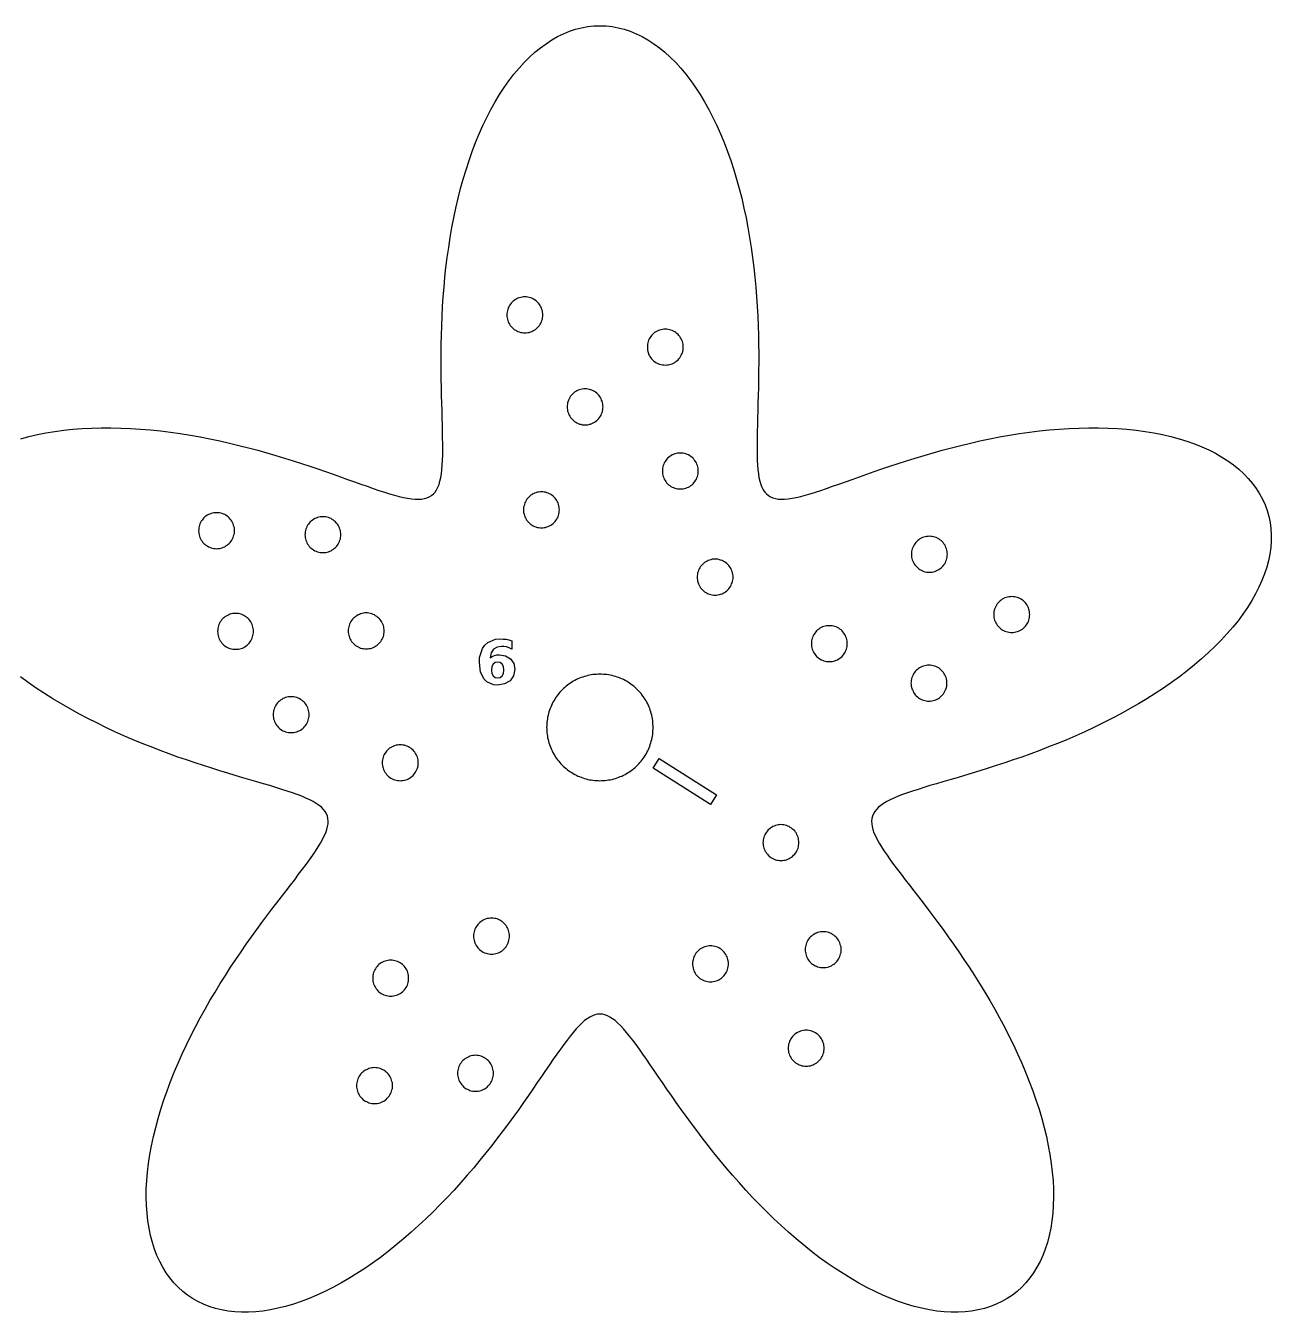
# Model space of a CAD drawing. Header units: millimetres. Extents: x 0 to 479, y 10 to 280.
# Drawn here: x 248.2 to 345.2, y 179.8 to 280 of the extents above; entities that cross this region are included whole.
import ezdxf

# ---------------------------------------------------------------- set-up
doc = ezdxf.new("R2010")
doc.units = ezdxf.units.MM
doc.layers.add('CUT', color=1, linetype='Continuous')
doc.layers.add('ENGRAVE', color=7, linetype='Continuous')

msp = doc.modelspace()

# ---------------------------------------------------------------- linework, layer by layer
at = {"layer": 'CUT'}
msp.add_lwpolyline([(247.79, 247.83), (248.42, 248), (249.08, 248.15), (249.75, 248.29), (250.43, 248.4), (251.13, 248.49), (251.85, 248.57), (252.57, 248.62), (253.31, 248.66), (254.06, 248.68), (254.81, 248.68), (255.58, 248.66), (256.34, 248.63), (257.12, 248.58), (257.89, 248.51), (258.67, 248.43), (259.45, 248.33), (260.22, 248.22), (261, 248.1), (261.77, 247.96), (262.53, 247.81), (263.29, 247.65), (264.05, 247.48), (264.79, 247.31), (265.52, 247.12), (266.25, 246.93), (266.96, 246.73), (267.66, 246.52), (268.34, 246.32), (269.02, 246.11), (269.67, 245.9), (270.31, 245.68), (270.94, 245.47), (271.54, 245.26), (272.13, 245.06), (272.7, 244.86), (273.25, 244.66), (273.78, 244.47), (274.29, 244.29), (274.78, 244.12), (275.24, 243.95), (275.69, 243.8), (276.12, 243.66), (276.52, 243.54), (276.91, 243.42), (277.27, 243.33), (277.61, 243.25), (277.93, 243.19), (278.23, 243.14), (278.52, 243.11), (278.78, 243.11), (279.02, 243.12), (279.24, 243.16), (279.44, 243.21), (279.62, 243.29), (279.79, 243.4), (279.94, 243.52), (280.07, 243.67), (280.19, 243.85), (280.29, 244.05), (280.38, 244.27), (280.45, 244.52), (280.51, 244.8), (280.56, 245.1), (280.6, 245.42), (280.63, 245.77), (280.65, 246.15), (280.67, 246.55), (280.67, 246.97), (280.67, 247.42), (280.66, 247.89), (280.66, 248.39), (280.64, 248.91), (280.63, 249.45), (280.61, 250.01), (280.59, 250.59), (280.58, 251.2), (280.56, 251.82), (280.55, 252.46), (280.54, 253.12), (280.54, 253.79), (280.54, 254.48), (280.55, 255.18), (280.56, 255.9), (280.59, 256.63), (280.62, 257.37), (280.66, 258.12), (280.71, 258.87), (280.77, 259.63), (280.84, 260.4), (280.92, 261.17), (281.02, 261.95), (281.13, 262.72), (281.25, 263.5), (281.38, 264.27), (281.53, 265.04), (281.69, 265.8), (281.87, 266.56), (282.06, 267.31), (282.26, 268.05), (282.48, 268.78), (282.72, 269.5), (282.97, 270.21), (283.23, 270.9), (283.51, 271.57), (283.8, 272.23), (284.1, 272.86), (284.42, 273.48), (284.76, 274.08), (285.1, 274.65), (285.46, 275.2), (285.83, 275.72), (286.21, 276.22), (286.61, 276.69), (287.01, 277.13), (287.43, 277.55), (287.85, 277.93), (288.28, 278.28), (288.72, 278.6), (289.17, 278.89), (289.62, 279.15), (290.08, 279.37), (290.55, 279.57), (291.01, 279.72), (291.49, 279.84), (291.96, 279.93), (292.44, 279.98), (292.91, 280), (293.39, 279.98), (293.87, 279.93), (294.34, 279.84), (294.81, 279.72), (295.28, 279.57), (295.75, 279.37), (296.21, 279.15), (296.66, 278.89), (297.11, 278.6), (297.55, 278.28), (297.98, 277.93), (298.4, 277.55), (298.82, 277.13), (299.22, 276.69), (299.61, 276.22), (300, 275.72), (300.37, 275.2), (300.72, 274.65), (301.07, 274.08), (301.4, 273.48), (301.72, 272.86), (302.03, 272.23), (302.32, 271.57), (302.6, 270.9), (302.86, 270.21), (303.11, 269.5), (303.35, 268.78), (303.56, 268.05), (303.77, 267.31), (303.96, 266.56), (304.14, 265.8), (304.3, 265.04), (304.45, 264.27), (304.58, 263.5), (304.7, 262.72), (304.81, 261.95), (304.91, 261.17), (304.99, 260.4), (305.06, 259.63), (305.12, 258.87), (305.17, 258.12), (305.21, 257.37), (305.24, 256.63), (305.26, 255.9), (305.28, 255.18), (305.29, 254.48), (305.29, 253.79), (305.28, 253.12), (305.28, 252.46), (305.26, 251.82), (305.25, 251.2), (305.23, 250.59), (305.22, 250.01), (305.2, 249.45), (305.19, 248.91), (305.17, 248.39), (305.16, 247.89), (305.16, 247.42), (305.16, 246.97), (305.16, 246.55), (305.17, 246.15), (305.19, 245.77), (305.22, 245.42), (305.26, 245.1), (305.31, 244.8), (305.37, 244.52), (305.45, 244.27), (305.54, 244.05), (305.64, 243.85), (305.76, 243.67), (305.89, 243.52), (306.04, 243.4), (306.2, 243.29), (306.39, 243.21), (306.59, 243.16), (306.81, 243.12), (307.05, 243.11), (307.31, 243.11), (307.59, 243.14), (307.89, 243.19), (308.21, 243.25), (308.56, 243.33), (308.92, 243.42), (309.3, 243.54), (309.71, 243.66), (310.14, 243.8), (310.58, 243.95), (311.05, 244.12), (311.54, 244.29), (312.05, 244.47), (312.58, 244.66), (313.13, 244.86), (313.7, 245.06), (314.29, 245.26), (314.89, 245.47), (315.51, 245.68), (316.15, 245.9), (316.81, 246.11), (317.48, 246.32), (318.17, 246.52), (318.87, 246.73), (319.58, 246.93), (320.3, 247.12), (321.04, 247.31), (321.78, 247.48), (322.53, 247.65), (323.29, 247.81), (324.06, 247.96), (324.83, 248.1), (325.6, 248.22), (326.38, 248.33), (327.16, 248.43), (327.93, 248.51), (328.71, 248.58), (329.48, 248.63), (330.25, 248.66), (331.01, 248.68), (331.77, 248.68), (332.52, 248.66), (333.25, 248.62), (333.98, 248.57), (334.7, 248.49), (335.4, 248.4), (336.08, 248.29), (336.75, 248.15), (337.4, 248), (338.04, 247.83), (338.65, 247.64), (339.24, 247.43), (339.81, 247.2), (340.35, 246.95), (340.88, 246.69), (341.37, 246.4), (341.84, 246.1), (342.28, 245.78), (342.7, 245.45), (343.08, 245.09), (343.43, 244.73), (343.76, 244.34), (344.05, 243.95), (344.31, 243.54), (344.54, 243.11), (344.74, 242.67), (344.9, 242.23), (345.04, 241.77), (345.13, 241.3), (345.2, 240.82), (345.23, 240.33), (345.22, 239.84), (345.19, 239.34), (345.11, 238.83), (345.01, 238.32), (344.87, 237.81), (344.7, 237.29), (344.5, 236.77), (344.27, 236.25), (344, 235.73), (343.71, 235.21), (343.38, 234.69), (343.02, 234.17), (342.64, 233.65), (342.23, 233.14), (341.79, 232.64), (341.33, 232.14), (340.84, 231.64), (340.33, 231.16), (339.8, 230.67), (339.24, 230.2), (338.67, 229.74), (338.07, 229.28), (337.46, 228.84), (336.83, 228.4), (336.19, 227.98), (335.54, 227.57), (334.87, 227.17), (334.19, 226.77), (333.51, 226.4), (332.81, 226.03), (332.12, 225.68), (331.41, 225.33), (330.7, 225), (330, 224.69), (330, 224.69), (329.29, 224.38), (328.58, 224.09), (327.88, 223.81), (327.18, 223.54), (326.49, 223.28), (325.8, 223.03), (325.12, 222.8), (324.46, 222.57), (323.8, 222.36), (323.16, 222.15), (322.53, 221.96), (321.92, 221.77), (321.32, 221.59), (320.74, 221.42), (320.18, 221.26), (319.64, 221.1), (319.13, 220.95), (318.63, 220.8), (318.15, 220.66), (317.7, 220.51), (317.28, 220.38), (316.87, 220.24), (316.5, 220.11), (316.15, 219.97), (315.82, 219.83), (315.53, 219.7), (315.26, 219.56), (315.01, 219.41), (314.8, 219.26), (314.61, 219.11), (314.46, 218.95), (314.33, 218.79), (314.22, 218.61), (314.15, 218.43), (314.1, 218.24), (314.08, 218.04), (314.09, 217.83), (314.13, 217.61), (314.19, 217.38), (314.27, 217.13), (314.38, 216.88), (314.52, 216.6), (314.68, 216.32), (314.86, 216.02), (315.07, 215.7), (315.29, 215.37), (315.54, 215.02), (315.8, 214.66), (316.08, 214.28), (316.38, 213.89), (316.7, 213.47), (317.03, 213.05), (317.37, 212.6), (317.73, 212.14), (318.1, 211.66), (318.47, 211.17), (318.86, 210.65), (319.25, 210.13), (319.65, 209.58), (320.06, 209.02), (320.46, 208.45), (320.87, 207.86), (321.28, 207.26), (321.69, 206.65), (322.1, 206.02), (322.5, 205.38), (322.9, 204.72), (323.29, 204.06), (323.68, 203.39), (324.06, 202.7), (324.43, 202.01), (324.78, 201.32), (325.13, 200.61), (325.46, 199.9), (325.78, 199.19), (326.08, 198.47), (326.37, 197.75), (326.64, 197.03), (326.89, 196.31), (327.13, 195.59), (327.34, 194.88), (327.53, 194.16), (327.7, 193.46), (327.85, 192.75), (327.98, 192.06), (328.08, 191.37), (328.16, 190.69), (328.22, 190.03), (328.25, 189.37), (328.26, 188.73), (328.24, 188.1), (328.2, 187.49), (328.14, 186.9), (328.04, 186.32), (327.93, 185.76), (327.78, 185.22), (327.62, 184.7), (327.43, 184.2), (327.21, 183.73), (326.97, 183.28), (326.71, 182.85), (326.42, 182.45), (326.11, 182.07), (325.78, 181.72), (325.42, 181.4), (325.05, 181.11), (324.65, 180.84), (324.23, 180.6), (323.8, 180.4), (323.35, 180.22), (322.87, 180.07), (322.39, 179.95), (321.88, 179.86), (321.37, 179.8), (320.83, 179.77), (320.29, 179.77), (319.73, 179.81), (319.16, 179.87), (318.59, 179.96), (318, 180.08), (317.4, 180.23), (316.8, 180.41), (316.19, 180.61), (315.58, 180.84), (314.97, 181.1), (314.35, 181.39), (313.72, 181.7), (313.1, 182.04), (312.48, 182.4), (311.86, 182.78), (311.24, 183.18), (310.63, 183.61), (310.01, 184.05), (309.41, 184.51), (308.81, 184.99), (308.21, 185.49), (307.62, 186), (307.04, 186.52), (306.47, 187.05), (305.91, 187.6), (305.35, 188.16), (304.81, 188.72), (304.28, 189.29), (303.76, 189.87), (303.25, 190.44), (302.75, 191.03), (302.27, 191.61), (301.79, 192.19), (301.34, 192.77), (300.89, 193.35), (300.46, 193.92), (300.04, 194.48), (299.63, 195.04), (299.24, 195.58), (298.86, 196.12), (298.49, 196.65), (298.14, 197.16), (297.79, 197.66), (297.46, 198.14), (297.15, 198.6), (296.84, 199.05), (296.55, 199.48), (296.26, 199.88), (295.99, 200.27), (295.73, 200.63), (295.47, 200.97), (295.23, 201.29), (294.99, 201.58), (294.76, 201.85), (294.54, 202.09), (294.32, 202.3), (294.11, 202.49), (293.9, 202.64), (293.7, 202.77), (293.5, 202.87), (293.3, 202.95), (293.11, 202.99), (292.91, 203), (292.72, 202.99), (292.52, 202.95), (292.33, 202.87), (292.13, 202.77), (291.92, 202.64), (291.72, 202.49), (291.5, 202.3), (291.29, 202.09), (291.07, 201.85), (290.84, 201.58), (290.6, 201.29), (290.35, 200.97), (290.1, 200.63), (289.84, 200.27), (289.56, 199.88), (289.28, 199.48), (288.99, 199.05), (288.68, 198.6), (288.36, 198.14), (288.03, 197.66), (287.69, 197.16), (287.34, 196.65), (286.97, 196.12), (286.59, 195.58), (286.2, 195.04), (285.79, 194.48), (285.37, 193.92), (284.94, 193.35), (284.49, 192.77), (284.03, 192.19), (283.56, 191.61), (283.08, 191.03), (282.58, 190.44), (282.07, 189.87), (281.55, 189.29), (281.02, 188.72), (280.47, 188.16), (279.92, 187.6), (279.36, 187.05), (278.79, 186.52), (278.21, 186), (277.62, 185.49), (277.02, 184.99), (276.42, 184.51), (275.81, 184.05), (275.2, 183.61), (274.59, 183.18), (273.97, 182.78), (273.35, 182.4), (272.72, 182.04), (272.1, 181.7), (271.48, 181.39), (270.86, 181.1), (270.25, 180.84), (269.63, 180.61), (269.03, 180.41), (268.42, 180.23), (267.83, 180.08), (267.24, 179.96), (266.66, 179.87), (266.1, 179.81), (265.54, 179.77), (264.99, 179.77), (264.46, 179.8), (263.94, 179.86), (263.44, 179.95), (262.95, 180.07), (262.48, 180.22), (262.03, 180.4), (261.59, 180.6), (261.18, 180.84), (260.78, 181.11), (260.41, 181.4), (260.05, 181.72), (259.72, 182.07), (259.41, 182.45), (259.12, 182.85), (258.86, 183.28), (258.62, 183.73), (258.4, 184.2), (258.21, 184.7), (258.04, 185.22), (257.9, 185.76), (257.78, 186.32), (257.69, 186.9), (257.63, 187.49), (257.58, 188.1), (257.57, 188.73), (257.57, 189.37), (257.61, 190.03), (257.66, 190.69), (257.74, 191.37), (257.85, 192.06), (257.98, 192.75), (258.12, 193.46), (258.3, 194.16), (258.49, 194.88), (258.7, 195.59), (258.93, 196.31), (259.19, 197.03), (259.46, 197.75), (259.74, 198.47), (260.05, 199.19), (260.36, 199.9), (260.7, 200.61), (261.04, 201.32), (261.4, 202.01), (261.77, 202.7), (262.15, 203.39), (262.53, 204.06), (262.93, 204.72), (263.33, 205.38), (263.73, 206.02), (264.14, 206.65), (264.55, 207.26), (264.96, 207.86), (265.36, 208.45), (265.77, 209.02), (266.18, 209.58), (266.58, 210.13), (266.97, 210.65), (267.35, 211.17), (267.73, 211.66), (268.1, 212.14), (268.46, 212.6), (268.8, 213.05), (269.13, 213.47), (269.44, 213.89), (269.74, 214.28), (270.03, 214.66), (270.29, 215.02), (270.54, 215.37), (270.76, 215.7), (270.97, 216.02), (271.15, 216.32), (271.31, 216.6), (271.44, 216.88), (271.55, 217.13), (271.64, 217.38), (271.7, 217.61), (271.74, 217.83), (271.74, 218.04), (271.72, 218.24), (271.68, 218.43), (271.6, 218.61), (271.5, 218.79), (271.37, 218.95), (271.21, 219.11), (271.03, 219.26), (270.81, 219.41), (270.57, 219.56), (270.3, 219.7), (270.01, 219.83), (269.68, 219.97), (269.33, 220.11), (268.95, 220.24), (268.55, 220.38), (268.12, 220.51), (267.67, 220.66), (267.2, 220.8), (266.7, 220.95), (266.18, 221.1), (265.64, 221.26), (265.08, 221.42), (264.5, 221.59), (263.91, 221.77), (263.3, 221.96), (262.67, 222.15), (262.02, 222.36), (261.37, 222.57), (260.7, 222.8), (260.03, 223.03), (259.34, 223.28), (258.65, 223.54), (257.95, 223.81), (257.25, 224.09), (256.54, 224.38), (255.83, 224.69), (255.12, 225), (254.42, 225.33), (253.71, 225.68), (253.01, 226.03), (252.32, 226.4), (251.63, 226.77), (250.96, 227.17), (250.29, 227.57), (249.63, 227.98), (248.99, 228.4), (248.37, 228.84), (247.76, 229.28)], dxfattribs=at)
for points in [[(288.4, 257.04), (288.43, 257.14), (288.45, 257.25), (288.46, 257.36), (288.47, 257.47), (288.46, 257.58), (288.45, 257.69), (288.43, 257.8), (288.4, 257.9), (288.36, 258.01), (288.31, 258.11), (288.26, 258.2), (288.2, 258.29), (288.13, 258.38), (288.06, 258.46), (287.98, 258.54), (287.89, 258.6), (287.8, 258.67), (287.7, 258.72), (287.6, 258.77), (287.5, 258.8), (287.39, 258.83), (287.29, 258.85), (287.18, 258.87), (287.07, 258.87), (286.96, 258.87), (286.85, 258.85), (286.74, 258.83), (286.63, 258.8), (286.53, 258.77), (286.43, 258.72), (286.34, 258.67), (286.24, 258.6), (286.16, 258.54), (286.08, 258.46), (286, 258.38), (285.93, 258.29), (285.87, 258.2), (285.82, 258.11), (285.77, 258.01), (285.74, 257.9), (285.71, 257.8), (285.68, 257.69), (285.67, 257.58), (285.67, 257.47), (285.67, 257.36), (285.68, 257.25), (285.71, 257.14), (285.74, 257.04), (285.77, 256.94), (285.82, 256.84), (285.87, 256.74), (285.93, 256.65), (286, 256.56), (286.08, 256.48), (286.16, 256.41), (286.24, 256.34), (286.34, 256.28), (286.43, 256.22), (286.53, 256.18), (286.63, 256.14), (286.74, 256.11), (286.85, 256.09), (286.96, 256.08), (287.07, 256.07), (287.18, 256.08), (287.29, 256.09), (287.39, 256.11), (287.5, 256.14), (287.6, 256.18), (287.7, 256.22), (287.8, 256.28), (287.89, 256.34), (287.98, 256.41), (288.06, 256.48), (288.13, 256.56), (288.2, 256.65), (288.26, 256.74), (288.31, 256.84), (288.36, 256.94), (288.4, 257.04)], [(299.34, 254.53), (299.37, 254.63), (299.39, 254.74), (299.4, 254.85), (299.41, 254.96), (299.4, 255.07), (299.39, 255.18), (299.37, 255.29), (299.34, 255.39), (299.3, 255.5), (299.25, 255.6), (299.2, 255.69), (299.14, 255.78), (299.07, 255.87), (299, 255.95), (298.91, 256.03), (298.83, 256.09), (298.74, 256.15), (298.64, 256.21), (298.54, 256.25), (298.44, 256.29), (298.33, 256.32), (298.22, 256.34), (298.12, 256.36), (298.01, 256.36), (297.9, 256.36), (297.79, 256.34), (297.68, 256.32), (297.57, 256.29), (297.47, 256.25), (297.37, 256.21), (297.27, 256.15), (297.18, 256.09), (297.1, 256.03), (297.02, 255.95), (296.94, 255.87), (296.87, 255.78), (296.81, 255.69), (296.76, 255.6), (296.71, 255.5), (296.67, 255.39), (296.64, 255.29), (296.62, 255.18), (296.61, 255.07), (296.61, 254.96), (296.61, 254.85), (296.62, 254.74), (296.64, 254.63), (296.67, 254.53), (296.71, 254.42), (296.76, 254.33), (296.81, 254.23), (296.87, 254.14), (296.94, 254.05), (297.02, 253.97), (297.1, 253.9), (297.18, 253.83), (297.27, 253.77), (297.37, 253.71), (297.47, 253.67), (297.57, 253.63), (297.68, 253.6), (297.79, 253.58), (297.9, 253.57), (298.01, 253.56), (298.12, 253.57), (298.22, 253.58), (298.33, 253.6), (298.44, 253.63), (298.54, 253.67), (298.64, 253.71), (298.74, 253.77), (298.83, 253.83), (298.91, 253.9), (299, 253.97), (299.07, 254.05), (299.14, 254.14), (299.2, 254.23), (299.25, 254.33), (299.3, 254.42), (299.34, 254.53)], [(293.09, 249.87), (293.12, 249.98), (293.14, 250.09), (293.15, 250.2), (293.16, 250.31), (293.15, 250.42), (293.14, 250.53), (293.12, 250.63), (293.09, 250.74), (293.05, 250.84), (293.01, 250.94), (292.95, 251.04), (292.89, 251.13), (292.82, 251.22), (292.75, 251.3), (292.67, 251.37), (292.58, 251.44), (292.49, 251.5), (292.39, 251.55), (292.29, 251.6), (292.19, 251.64), (292.09, 251.67), (291.98, 251.69), (291.87, 251.7), (291.76, 251.71), (291.65, 251.7), (291.54, 251.69), (291.43, 251.67), (291.33, 251.64), (291.22, 251.6), (291.12, 251.55), (291.03, 251.5), (290.94, 251.44), (290.85, 251.37), (290.77, 251.3), (290.69, 251.22), (290.63, 251.13), (290.57, 251.04), (290.51, 250.94), (290.47, 250.84), (290.43, 250.74), (290.4, 250.63), (290.38, 250.53), (290.36, 250.42), (290.36, 250.31), (290.36, 250.2), (290.38, 250.09), (290.4, 249.98), (290.43, 249.87), (290.47, 249.77), (290.51, 249.67), (290.57, 249.57), (290.63, 249.48), (290.69, 249.4), (290.77, 249.32), (290.85, 249.24), (290.94, 249.17), (291.03, 249.11), (291.12, 249.06), (291.22, 249.01), (291.33, 248.97), (291.43, 248.95), (291.54, 248.92), (291.65, 248.91), (291.76, 248.91), (291.87, 248.91), (291.98, 248.92), (292.09, 248.95), (292.19, 248.97), (292.29, 249.01), (292.39, 249.06), (292.49, 249.11), (292.58, 249.17), (292.67, 249.24), (292.75, 249.32), (292.82, 249.4), (292.89, 249.48), (292.95, 249.57), (293.01, 249.67), (293.05, 249.77), (293.09, 249.87)], [(300.54, 244.98), (300.56, 245.09), (300.57, 245.2), (300.58, 245.31), (300.57, 245.42), (300.56, 245.53), (300.54, 245.64), (300.51, 245.74), (300.47, 245.84), (300.43, 245.94), (300.37, 246.04), (300.31, 246.13), (300.24, 246.22), (300.17, 246.3), (300.09, 246.37), (300, 246.44), (299.91, 246.5), (299.81, 246.56), (299.71, 246.6), (299.61, 246.64), (299.51, 246.67), (299.4, 246.69), (299.29, 246.7), (299.18, 246.71), (299.07, 246.7), (298.96, 246.69), (298.85, 246.67), (298.75, 246.64), (298.64, 246.6), (298.54, 246.56), (298.45, 246.5), (298.36, 246.44), (298.27, 246.37), (298.19, 246.3), (298.11, 246.22), (298.05, 246.13), (297.99, 246.04), (297.93, 245.94), (297.89, 245.84), (297.85, 245.74), (297.82, 245.64), (297.8, 245.53), (297.78, 245.42), (297.78, 245.31), (297.78, 245.2), (297.8, 245.09), (297.82, 244.98), (297.85, 244.88), (297.89, 244.77), (297.93, 244.67), (297.99, 244.58), (298.05, 244.49), (298.11, 244.4), (298.19, 244.32), (298.27, 244.24), (298.36, 244.18), (298.45, 244.11), (298.54, 244.06), (298.64, 244.02), (298.75, 243.98), (298.85, 243.95), (298.96, 243.93), (299.07, 243.91), (299.18, 243.91), (299.29, 243.91), (299.4, 243.93), (299.51, 243.95), (299.61, 243.98), (299.71, 244.02), (299.81, 244.06), (299.91, 244.11), (300, 244.18), (300.09, 244.24), (300.17, 244.32), (300.24, 244.4), (300.31, 244.49), (300.37, 244.58), (300.43, 244.67), (300.47, 244.77), (300.51, 244.88), (300.54, 244.98)], [(289.69, 241.85), (289.72, 241.96), (289.74, 242.07), (289.75, 242.17), (289.76, 242.28), (289.75, 242.39), (289.74, 242.5), (289.72, 242.61), (289.69, 242.72), (289.65, 242.82), (289.6, 242.92), (289.55, 243.02), (289.49, 243.11), (289.42, 243.19), (289.35, 243.27), (289.27, 243.35), (289.18, 243.42), (289.09, 243.48), (288.99, 243.53), (288.89, 243.58), (288.79, 243.62), (288.68, 243.65), (288.58, 243.67), (288.47, 243.68), (288.36, 243.68), (288.25, 243.68), (288.14, 243.67), (288.03, 243.65), (287.92, 243.62), (287.82, 243.58), (287.72, 243.53), (287.63, 243.48), (287.53, 243.42), (287.45, 243.35), (287.37, 243.27), (287.29, 243.19), (287.22, 243.11), (287.16, 243.02), (287.11, 242.92), (287.06, 242.82), (287.03, 242.72), (287, 242.61), (286.97, 242.5), (286.96, 242.39), (286.96, 242.28), (286.96, 242.17), (286.97, 242.07), (287, 241.96), (287.03, 241.85), (287.06, 241.75), (287.11, 241.65), (287.16, 241.55), (287.22, 241.46), (287.29, 241.38), (287.37, 241.29), (287.45, 241.22), (287.53, 241.15), (287.63, 241.09), (287.72, 241.04), (287.82, 240.99), (287.92, 240.95), (288.03, 240.92), (288.14, 240.9), (288.25, 240.89), (288.36, 240.88), (288.47, 240.89), (288.58, 240.9), (288.68, 240.92), (288.79, 240.95), (288.89, 240.99), (288.99, 241.04), (289.09, 241.09), (289.18, 241.15), (289.27, 241.22), (289.35, 241.29), (289.42, 241.38), (289.49, 241.46), (289.55, 241.55), (289.6, 241.65), (289.65, 241.75), (289.69, 241.85)], [(264.4, 240.34), (264.43, 240.44), (264.44, 240.55), (264.44, 240.66), (264.44, 240.77), (264.43, 240.88), (264.4, 240.99), (264.37, 241.09), (264.34, 241.2), (264.29, 241.3), (264.24, 241.39), (264.18, 241.49), (264.11, 241.57), (264.03, 241.65), (263.95, 241.73), (263.87, 241.79), (263.77, 241.86), (263.68, 241.91), (263.58, 241.96), (263.48, 241.99), (263.37, 242.02), (263.26, 242.05), (263.15, 242.06), (263.04, 242.06), (262.93, 242.06), (262.82, 242.05), (262.72, 242.02), (262.61, 241.99), (262.51, 241.96), (262.41, 241.91), (262.31, 241.86), (262.22, 241.79), (262.13, 241.73), (262.05, 241.65), (261.98, 241.57), (261.91, 241.49), (261.85, 241.39), (261.8, 241.3), (261.75, 241.2), (261.71, 241.09), (261.68, 240.99), (261.66, 240.88), (261.65, 240.77), (261.64, 240.66), (261.65, 240.55), (261.66, 240.44), (261.68, 240.34), (261.71, 240.23), (261.75, 240.13), (261.8, 240.03), (261.85, 239.93), (261.91, 239.84), (261.98, 239.75), (262.05, 239.67), (262.13, 239.6), (262.22, 239.53), (262.31, 239.47), (262.41, 239.41), (262.51, 239.37), (262.61, 239.33), (262.72, 239.3), (262.82, 239.28), (262.93, 239.27), (263.04, 239.26), (263.15, 239.27), (263.26, 239.28), (263.37, 239.3), (263.48, 239.33), (263.58, 239.37), (263.68, 239.41), (263.77, 239.47), (263.87, 239.53), (263.95, 239.6), (264.03, 239.67), (264.11, 239.75), (264.18, 239.84), (264.24, 239.93), (264.29, 240.03), (264.34, 240.13), (264.37, 240.23), (264.4, 240.34)], [(272.66, 239.92), (272.69, 240.02), (272.71, 240.13), (272.73, 240.24), (272.73, 240.35), (272.73, 240.46), (272.71, 240.57), (272.69, 240.68), (272.66, 240.78), (272.62, 240.89), (272.58, 240.99), (272.52, 241.08), (272.46, 241.17), (272.4, 241.26), (272.32, 241.34), (272.24, 241.41), (272.15, 241.48), (272.06, 241.54), (271.97, 241.6), (271.87, 241.64), (271.76, 241.68), (271.66, 241.71), (271.55, 241.73), (271.44, 241.75), (271.33, 241.75), (271.22, 241.75), (271.11, 241.73), (271, 241.71), (270.9, 241.68), (270.8, 241.64), (270.7, 241.6), (270.6, 241.54), (270.51, 241.48), (270.42, 241.41), (270.34, 241.34), (270.27, 241.26), (270.2, 241.17), (270.14, 241.08), (270.08, 240.99), (270.04, 240.89), (270, 240.78), (269.97, 240.68), (269.95, 240.57), (269.94, 240.46), (269.93, 240.35), (269.94, 240.24), (269.95, 240.13), (269.97, 240.02), (270, 239.92), (270.04, 239.81), (270.08, 239.71), (270.14, 239.62), (270.2, 239.53), (270.27, 239.44), (270.34, 239.36), (270.42, 239.29), (270.51, 239.22), (270.6, 239.16), (270.7, 239.1), (270.8, 239.06), (270.9, 239.02), (271, 238.99), (271.11, 238.97), (271.22, 238.95), (271.33, 238.95), (271.44, 238.95), (271.55, 238.97), (271.66, 238.99), (271.76, 239.02), (271.87, 239.06), (271.97, 239.1), (272.06, 239.16), (272.15, 239.22), (272.24, 239.29), (272.32, 239.36), (272.4, 239.44), (272.46, 239.53), (272.52, 239.62), (272.58, 239.71), (272.62, 239.81), (272.66, 239.92)], [(319.92, 238.39), (319.95, 238.5), (319.97, 238.61), (319.98, 238.72), (319.99, 238.83), (319.98, 238.94), (319.97, 239.05), (319.95, 239.15), (319.92, 239.26), (319.88, 239.36), (319.83, 239.46), (319.78, 239.56), (319.72, 239.65), (319.65, 239.74), (319.58, 239.82), (319.5, 239.89), (319.41, 239.96), (319.32, 240.02), (319.22, 240.07), (319.12, 240.12), (319.02, 240.16), (318.91, 240.19), (318.81, 240.21), (318.7, 240.22), (318.59, 240.23), (318.48, 240.22), (318.37, 240.21), (318.26, 240.19), (318.15, 240.16), (318.05, 240.12), (317.95, 240.07), (317.85, 240.02), (317.76, 239.96), (317.68, 239.89), (317.6, 239.82), (317.52, 239.74), (317.45, 239.65), (317.39, 239.56), (317.34, 239.46), (317.29, 239.36), (317.25, 239.26), (317.22, 239.15), (317.2, 239.05), (317.19, 238.94), (317.19, 238.83), (317.19, 238.72), (317.2, 238.61), (317.22, 238.5), (317.25, 238.39), (317.29, 238.29), (317.34, 238.19), (317.39, 238.09), (317.45, 238), (317.52, 237.92), (317.6, 237.84), (317.68, 237.76), (317.76, 237.69), (317.85, 237.63), (317.95, 237.58), (318.05, 237.53), (318.15, 237.49), (318.26, 237.46), (318.37, 237.44), (318.48, 237.43), (318.59, 237.43), (318.7, 237.43), (318.81, 237.44), (318.91, 237.46), (319.02, 237.49), (319.12, 237.53), (319.22, 237.58), (319.32, 237.63), (319.41, 237.69), (319.5, 237.76), (319.58, 237.84), (319.65, 237.92), (319.72, 238), (319.78, 238.09), (319.83, 238.19), (319.88, 238.29), (319.92, 238.39)], [(303.22, 236.61), (303.25, 236.72), (303.27, 236.82), (303.29, 236.93), (303.29, 237.04), (303.29, 237.15), (303.27, 237.26), (303.25, 237.37), (303.22, 237.48), (303.18, 237.58), (303.14, 237.68), (303.08, 237.77), (303.02, 237.87), (302.96, 237.95), (302.88, 238.03), (302.8, 238.11), (302.71, 238.18), (302.62, 238.24), (302.53, 238.29), (302.43, 238.34), (302.32, 238.37), (302.22, 238.4), (302.11, 238.43), (302, 238.44), (301.89, 238.44), (301.78, 238.44), (301.67, 238.43), (301.56, 238.4), (301.46, 238.37), (301.36, 238.34), (301.26, 238.29), (301.16, 238.24), (301.07, 238.18), (300.98, 238.11), (300.9, 238.03), (300.83, 237.95), (300.76, 237.87), (300.7, 237.77), (300.64, 237.68), (300.6, 237.58), (300.56, 237.48), (300.53, 237.37), (300.51, 237.26), (300.5, 237.15), (300.49, 237.04), (300.5, 236.93), (300.51, 236.82), (300.53, 236.72), (300.56, 236.61), (300.6, 236.51), (300.64, 236.41), (300.7, 236.31), (300.76, 236.22), (300.83, 236.13), (300.9, 236.05), (300.98, 235.98), (301.07, 235.91), (301.16, 235.85), (301.26, 235.8), (301.36, 235.75), (301.46, 235.71), (301.56, 235.68), (301.67, 235.66), (301.78, 235.65), (301.89, 235.64), (302, 235.65), (302.11, 235.66), (302.22, 235.68), (302.32, 235.71), (302.43, 235.75), (302.53, 235.8), (302.62, 235.85), (302.71, 235.91), (302.8, 235.98), (302.88, 236.05), (302.96, 236.13), (303.02, 236.22), (303.08, 236.31), (303.14, 236.41), (303.18, 236.51), (303.22, 236.61)], [(326.37, 233.8), (326.39, 233.91), (326.4, 234.02), (326.41, 234.13), (326.4, 234.24), (326.39, 234.35), (326.37, 234.46), (326.34, 234.56), (326.3, 234.66), (326.25, 234.76), (326.2, 234.86), (326.14, 234.95), (326.07, 235.04), (326, 235.12), (325.91, 235.19), (325.83, 235.26), (325.74, 235.32), (325.64, 235.38), (325.54, 235.42), (325.44, 235.46), (325.33, 235.49), (325.22, 235.51), (325.11, 235.52), (325.01, 235.53), (324.9, 235.52), (324.79, 235.51), (324.68, 235.49), (324.57, 235.46), (324.47, 235.42), (324.37, 235.38), (324.27, 235.32), (324.18, 235.26), (324.1, 235.19), (324.02, 235.12), (323.94, 235.04), (323.87, 234.95), (323.81, 234.86), (323.76, 234.76), (323.71, 234.66), (323.67, 234.56), (323.64, 234.46), (323.62, 234.35), (323.61, 234.24), (323.61, 234.13), (323.61, 234.02), (323.62, 233.91), (323.64, 233.8), (323.67, 233.7), (323.71, 233.59), (323.76, 233.49), (323.81, 233.4), (323.87, 233.31), (323.94, 233.22), (324.02, 233.14), (324.1, 233.06), (324.18, 233), (324.27, 232.93), (324.37, 232.88), (324.47, 232.83), (324.57, 232.8), (324.68, 232.77), (324.79, 232.75), (324.9, 232.73), (325.01, 232.73), (325.11, 232.73), (325.22, 232.75), (325.33, 232.77), (325.44, 232.8), (325.54, 232.83), (325.64, 232.88), (325.74, 232.93), (325.83, 233), (325.91, 233.06), (326, 233.14), (326.07, 233.22), (326.14, 233.31), (326.2, 233.4), (326.25, 233.49), (326.3, 233.59), (326.34, 233.7), (326.37, 233.8)], [(265.88, 232.49), (265.9, 232.6), (265.92, 232.71), (265.92, 232.82), (265.92, 232.93), (265.9, 233.04), (265.88, 233.14), (265.85, 233.25), (265.82, 233.35), (265.77, 233.45), (265.72, 233.55), (265.65, 233.64), (265.59, 233.73), (265.51, 233.81), (265.43, 233.88), (265.35, 233.95), (265.25, 234.01), (265.16, 234.06), (265.06, 234.11), (264.95, 234.15), (264.85, 234.18), (264.74, 234.2), (264.63, 234.21), (264.52, 234.22), (264.41, 234.21), (264.3, 234.2), (264.2, 234.18), (264.09, 234.15), (263.99, 234.11), (263.89, 234.06), (263.79, 234.01), (263.7, 233.95), (263.61, 233.88), (263.53, 233.81), (263.46, 233.73), (263.39, 233.64), (263.33, 233.55), (263.27, 233.45), (263.23, 233.35), (263.19, 233.25), (263.16, 233.14), (263.14, 233.04), (263.13, 232.93), (263.12, 232.82), (263.13, 232.71), (263.14, 232.6), (263.16, 232.49), (263.19, 232.38), (263.23, 232.28), (263.27, 232.18), (263.33, 232.09), (263.39, 231.99), (263.46, 231.91), (263.53, 231.83), (263.61, 231.75), (263.7, 231.68), (263.79, 231.62), (263.89, 231.57), (263.99, 231.52), (264.09, 231.49), (264.2, 231.46), (264.3, 231.43), (264.41, 231.42), (264.52, 231.42), (264.63, 231.42), (264.74, 231.43), (264.85, 231.46), (264.95, 231.49), (265.06, 231.52), (265.16, 231.57), (265.25, 231.62), (265.35, 231.68), (265.43, 231.75), (265.51, 231.83), (265.59, 231.91), (265.65, 231.99), (265.72, 232.09), (265.77, 232.18), (265.82, 232.28), (265.85, 232.38), (265.88, 232.49)], [(276.04, 232.42), (276.07, 232.52), (276.09, 232.63), (276.1, 232.74), (276.1, 232.85), (276.1, 232.96), (276.09, 233.07), (276.07, 233.18), (276.04, 233.28), (276, 233.39), (275.95, 233.49), (275.9, 233.58), (275.84, 233.67), (275.77, 233.76), (275.69, 233.84), (275.61, 233.91), (275.53, 233.98), (275.44, 234.04), (275.34, 234.1), (275.24, 234.14), (275.14, 234.18), (275.03, 234.21), (274.92, 234.23), (274.81, 234.25), (274.7, 234.25), (274.59, 234.25), (274.49, 234.23), (274.38, 234.21), (274.27, 234.18), (274.17, 234.14), (274.07, 234.1), (273.97, 234.04), (273.88, 233.98), (273.79, 233.91), (273.71, 233.84), (273.64, 233.76), (273.57, 233.67), (273.51, 233.58), (273.46, 233.49), (273.41, 233.39), (273.37, 233.28), (273.34, 233.18), (273.32, 233.07), (273.31, 232.96), (273.3, 232.85), (273.31, 232.74), (273.32, 232.63), (273.34, 232.52), (273.37, 232.42), (273.41, 232.31), (273.46, 232.21), (273.51, 232.12), (273.57, 232.03), (273.64, 231.94), (273.71, 231.86), (273.79, 231.79), (273.88, 231.72), (273.97, 231.66), (274.07, 231.6), (274.17, 231.56), (274.27, 231.52), (274.38, 231.49), (274.49, 231.47), (274.59, 231.45), (274.7, 231.45), (274.81, 231.45), (274.92, 231.47), (275.03, 231.49), (275.14, 231.52), (275.24, 231.56), (275.34, 231.6), (275.44, 231.66), (275.53, 231.72), (275.61, 231.79), (275.69, 231.86), (275.77, 231.94), (275.84, 232.03), (275.9, 232.12), (275.95, 232.21), (276, 232.31), (276.04, 232.42)], [(312.12, 231.43), (312.15, 231.53), (312.17, 231.64), (312.19, 231.75), (312.19, 231.86), (312.19, 231.97), (312.17, 232.08), (312.15, 232.19), (312.12, 232.29), (312.08, 232.4), (312.04, 232.5), (311.98, 232.59), (311.92, 232.68), (311.85, 232.77), (311.78, 232.85), (311.7, 232.93), (311.61, 232.99), (311.52, 233.06), (311.43, 233.11), (311.33, 233.16), (311.22, 233.19), (311.12, 233.22), (311.01, 233.24), (310.9, 233.26), (310.79, 233.26), (310.68, 233.26), (310.57, 233.24), (310.46, 233.22), (310.36, 233.19), (310.25, 233.16), (310.15, 233.11), (310.06, 233.06), (309.97, 232.99), (309.88, 232.93), (309.8, 232.85), (309.73, 232.77), (309.66, 232.68), (309.6, 232.59), (309.54, 232.5), (309.5, 232.4), (309.46, 232.29), (309.43, 232.19), (309.41, 232.08), (309.39, 231.97), (309.39, 231.86), (309.39, 231.75), (309.41, 231.64), (309.43, 231.53), (309.46, 231.43), (309.5, 231.33), (309.54, 231.23), (309.6, 231.13), (309.66, 231.04), (309.73, 230.95), (309.8, 230.87), (309.88, 230.8), (309.97, 230.73), (310.06, 230.67), (310.15, 230.61), (310.25, 230.57), (310.36, 230.53), (310.46, 230.5), (310.57, 230.48), (310.68, 230.47), (310.79, 230.46), (310.9, 230.47), (311.01, 230.48), (311.12, 230.5), (311.22, 230.53), (311.33, 230.57), (311.43, 230.61), (311.52, 230.67), (311.61, 230.73), (311.7, 230.8), (311.78, 230.87), (311.85, 230.95), (311.92, 231.04), (311.98, 231.13), (312.04, 231.23), (312.08, 231.33), (312.12, 231.43)], [(319.89, 228.35), (319.92, 228.46), (319.94, 228.56), (319.95, 228.67), (319.95, 228.78), (319.95, 228.89), (319.94, 229), (319.92, 229.11), (319.89, 229.22), (319.85, 229.32), (319.8, 229.42), (319.75, 229.51), (319.69, 229.61), (319.62, 229.69), (319.54, 229.77), (319.46, 229.85), (319.38, 229.92), (319.29, 229.98), (319.19, 230.03), (319.09, 230.08), (318.99, 230.11), (318.88, 230.14), (318.77, 230.17), (318.66, 230.18), (318.55, 230.18), (318.44, 230.18), (318.34, 230.17), (318.23, 230.14), (318.12, 230.11), (318.02, 230.08), (317.92, 230.03), (317.82, 229.98), (317.73, 229.92), (317.65, 229.85), (317.56, 229.77), (317.49, 229.69), (317.42, 229.61), (317.36, 229.51), (317.31, 229.42), (317.26, 229.32), (317.22, 229.22), (317.19, 229.11), (317.17, 229), (317.16, 228.89), (317.15, 228.78), (317.16, 228.67), (317.17, 228.56), (317.19, 228.46), (317.22, 228.35), (317.26, 228.25), (317.31, 228.15), (317.36, 228.05), (317.42, 227.96), (317.49, 227.87), (317.56, 227.79), (317.65, 227.72), (317.73, 227.65), (317.82, 227.59), (317.92, 227.54), (318.02, 227.49), (318.12, 227.45), (318.23, 227.42), (318.34, 227.4), (318.44, 227.39), (318.55, 227.38), (318.66, 227.39), (318.77, 227.4), (318.88, 227.42), (318.99, 227.45), (319.09, 227.49), (319.19, 227.54), (319.29, 227.59), (319.38, 227.65), (319.46, 227.72), (319.54, 227.79), (319.62, 227.87), (319.69, 227.96), (319.75, 228.05), (319.8, 228.15), (319.85, 228.25), (319.89, 228.35)], [(297.05, 225.6), (297.04, 225.74), (297.03, 225.88), (297.01, 226.01), (296.98, 226.14), (296.96, 226.28), (296.92, 226.41), (296.88, 226.54), (296.84, 226.67), (296.8, 226.8), (296.75, 226.92), (296.69, 227.05), (296.64, 227.17), (296.57, 227.29), (296.51, 227.41), (296.44, 227.52), (296.36, 227.64), (296.29, 227.75), (296.21, 227.86), (296.12, 227.97), (296.03, 228.07), (295.94, 228.17), (295.85, 228.27), (295.75, 228.36), (295.65, 228.45), (295.55, 228.54), (295.44, 228.63), (295.33, 228.71), (295.22, 228.78), (295.11, 228.86), (294.99, 228.93), (294.87, 228.99), (294.75, 229.06), (294.63, 229.11), (294.5, 229.17), (294.38, 229.22), (294.25, 229.26), (294.12, 229.3), (293.99, 229.34), (293.86, 229.37), (293.72, 229.4), (293.59, 229.43), (293.46, 229.45), (293.32, 229.46), (293.19, 229.47), (293.05, 229.48), (292.91, 229.48), (292.78, 229.48), (292.64, 229.47), (292.51, 229.46), (292.37, 229.45), (292.24, 229.43), (292.1, 229.4), (291.97, 229.37), (291.84, 229.34), (291.71, 229.3), (291.58, 229.26), (291.45, 229.22), (291.33, 229.17), (291.2, 229.11), (291.08, 229.06), (290.96, 228.99), (290.84, 228.93), (290.72, 228.86), (290.61, 228.78), (290.5, 228.71), (290.39, 228.63), (290.28, 228.54), (290.18, 228.45), (290.08, 228.36), (289.98, 228.27), (289.88, 228.17), (289.79, 228.07), (289.71, 227.97), (289.62, 227.86), (289.54, 227.75), (289.46, 227.64), (289.39, 227.52), (289.32, 227.41), (289.25, 227.29), (289.19, 227.17), (289.13, 227.05), (289.08, 226.92), (289.03, 226.8), (288.98, 226.67), (288.94, 226.54), (288.91, 226.41), (288.87, 226.28), (288.84, 226.14), (288.82, 226.01), (288.8, 225.88), (288.78, 225.74), (288.77, 225.6), (288.77, 225.47), (288.76, 225.33), (288.77, 225.2), (288.77, 225.06), (288.78, 224.93), (288.8, 224.79), (288.82, 224.66), (288.84, 224.52), (288.87, 224.39), (288.91, 224.26), (288.94, 224.13), (288.98, 224), (289.03, 223.87), (289.08, 223.75), (289.13, 223.62), (289.19, 223.5), (289.25, 223.38), (289.32, 223.26), (289.39, 223.14), (289.46, 223.03), (289.54, 222.92), (289.62, 222.81), (289.71, 222.7), (289.79, 222.6), (289.88, 222.5), (289.98, 222.4), (290.08, 222.3), (290.18, 222.21), (290.28, 222.13), (290.39, 222.04), (290.5, 221.96), (290.61, 221.88), (290.72, 221.81), (290.84, 221.74), (290.96, 221.67), (291.08, 221.61), (291.2, 221.55), (291.33, 221.5), (291.45, 221.45), (291.58, 221.4), (291.71, 221.36), (291.84, 221.32), (291.97, 221.29), (292.1, 221.26), (292.24, 221.24), (292.37, 221.22), (292.51, 221.2), (292.64, 221.19), (292.78, 221.19), (292.91, 221.18), (293.05, 221.19), (293.19, 221.19), (293.32, 221.2), (293.46, 221.22), (293.59, 221.24), (293.72, 221.26), (293.86, 221.29), (293.99, 221.32), (294.12, 221.36), (294.25, 221.4), (294.38, 221.45), (294.5, 221.5), (294.63, 221.55), (294.75, 221.61), (294.87, 221.67), (294.99, 221.74), (295.11, 221.81), (295.22, 221.88), (295.33, 221.96), (295.44, 222.04), (295.55, 222.13), (295.65, 222.21), (295.75, 222.3), (295.85, 222.4), (295.94, 222.5), (296.03, 222.6), (296.12, 222.7), (296.21, 222.81), (296.29, 222.92), (296.36, 223.03), (296.44, 223.14), (296.51, 223.26), (296.57, 223.38), (296.64, 223.5), (296.69, 223.62), (296.75, 223.75), (296.8, 223.87), (296.84, 224), (296.88, 224.13), (296.92, 224.26), (296.96, 224.39), (296.98, 224.52), (297.01, 224.66), (297.03, 224.79), (297.04, 224.93), (297.05, 225.06), (297.06, 225.2), (297.06, 225.33), (297.06, 225.47), (297.05, 225.6)], [(270.19, 225.9), (270.22, 226), (270.24, 226.11), (270.25, 226.22), (270.25, 226.33), (270.25, 226.44), (270.24, 226.55), (270.22, 226.66), (270.19, 226.76), (270.15, 226.86), (270.1, 226.96), (270.05, 227.06), (269.99, 227.15), (269.92, 227.24), (269.84, 227.32), (269.76, 227.39), (269.68, 227.46), (269.59, 227.52), (269.49, 227.58), (269.39, 227.62), (269.29, 227.66), (269.18, 227.69), (269.07, 227.71), (268.96, 227.72), (268.85, 227.73), (268.74, 227.72), (268.64, 227.71), (268.53, 227.69), (268.42, 227.66), (268.32, 227.62), (268.22, 227.58), (268.12, 227.52), (268.03, 227.46), (267.94, 227.39), (267.86, 227.32), (267.79, 227.24), (267.72, 227.15), (267.66, 227.06), (267.61, 226.96), (267.56, 226.86), (267.52, 226.76), (267.49, 226.66), (267.47, 226.55), (267.46, 226.44), (267.45, 226.33), (267.46, 226.22), (267.47, 226.11), (267.49, 226), (267.52, 225.9), (267.56, 225.79), (267.61, 225.69), (267.66, 225.6), (267.72, 225.51), (267.79, 225.42), (267.86, 225.34), (267.94, 225.26), (268.03, 225.2), (268.12, 225.13), (268.22, 225.08), (268.32, 225.03), (268.42, 225), (268.53, 224.97), (268.64, 224.95), (268.74, 224.93), (268.85, 224.93), (268.96, 224.93), (269.07, 224.95), (269.18, 224.97), (269.29, 225), (269.39, 225.03), (269.49, 225.08), (269.59, 225.13), (269.68, 225.2), (269.76, 225.26), (269.84, 225.34), (269.92, 225.42), (269.99, 225.51), (270.05, 225.6), (270.1, 225.69), (270.15, 225.79), (270.19, 225.9)], [(278.69, 222.15), (278.72, 222.25), (278.74, 222.36), (278.75, 222.47), (278.76, 222.58), (278.75, 222.69), (278.74, 222.8), (278.72, 222.91), (278.69, 223.01), (278.65, 223.12), (278.6, 223.22), (278.55, 223.31), (278.49, 223.4), (278.42, 223.49), (278.35, 223.57), (278.26, 223.65), (278.18, 223.71), (278.09, 223.77), (277.99, 223.83), (277.89, 223.87), (277.79, 223.91), (277.68, 223.94), (277.57, 223.96), (277.46, 223.98), (277.36, 223.98), (277.25, 223.98), (277.14, 223.96), (277.03, 223.94), (276.92, 223.91), (276.82, 223.87), (276.72, 223.83), (276.62, 223.77), (276.53, 223.71), (276.45, 223.65), (276.37, 223.57), (276.29, 223.49), (276.22, 223.4), (276.16, 223.31), (276.11, 223.22), (276.06, 223.12), (276.02, 223.01), (275.99, 222.91), (275.97, 222.8), (275.96, 222.69), (275.96, 222.58), (275.96, 222.47), (275.97, 222.36), (275.99, 222.25), (276.02, 222.15), (276.06, 222.05), (276.11, 221.95), (276.16, 221.85), (276.22, 221.76), (276.29, 221.67), (276.37, 221.59), (276.45, 221.52), (276.53, 221.45), (276.62, 221.39), (276.72, 221.33), (276.82, 221.29), (276.92, 221.25), (277.03, 221.22), (277.14, 221.2), (277.25, 221.19), (277.36, 221.18), (277.46, 221.19), (277.57, 221.2), (277.68, 221.22), (277.79, 221.25), (277.89, 221.29), (277.99, 221.33), (278.09, 221.39), (278.18, 221.45), (278.26, 221.52), (278.35, 221.59), (278.42, 221.67), (278.49, 221.76), (278.55, 221.85), (278.6, 221.95), (278.65, 222.05), (278.69, 222.15)], [(308.38, 216.03), (308.4, 216.14), (308.42, 216.25), (308.42, 216.36), (308.42, 216.47), (308.4, 216.58), (308.38, 216.69), (308.35, 216.79), (308.32, 216.89), (308.27, 216.99), (308.22, 217.09), (308.15, 217.18), (308.09, 217.27), (308.01, 217.35), (307.93, 217.42), (307.84, 217.49), (307.75, 217.55), (307.66, 217.61), (307.56, 217.65), (307.45, 217.69), (307.35, 217.72), (307.24, 217.74), (307.13, 217.75), (307.02, 217.76), (306.91, 217.75), (306.8, 217.74), (306.69, 217.72), (306.59, 217.69), (306.49, 217.65), (306.39, 217.61), (306.29, 217.55), (306.2, 217.49), (306.11, 217.42), (306.03, 217.35), (305.96, 217.27), (305.89, 217.18), (305.83, 217.09), (305.77, 216.99), (305.73, 216.89), (305.69, 216.79), (305.66, 216.69), (305.64, 216.58), (305.63, 216.47), (305.62, 216.36), (305.63, 216.25), (305.64, 216.14), (305.66, 216.03), (305.69, 215.93), (305.73, 215.82), (305.77, 215.72), (305.83, 215.63), (305.89, 215.54), (305.96, 215.45), (306.03, 215.37), (306.11, 215.29), (306.2, 215.23), (306.29, 215.17), (306.39, 215.11), (306.49, 215.07), (306.59, 215.03), (306.69, 215), (306.8, 214.98), (306.91, 214.96), (307.02, 214.96), (307.13, 214.96), (307.24, 214.98), (307.35, 215), (307.45, 215.03), (307.56, 215.07), (307.66, 215.11), (307.75, 215.17), (307.84, 215.23), (307.93, 215.29), (308.01, 215.37), (308.09, 215.45), (308.15, 215.54), (308.22, 215.63), (308.27, 215.72), (308.32, 215.82), (308.35, 215.93), (308.38, 216.03)], [(285.83, 208.75), (285.85, 208.86), (285.87, 208.97), (285.87, 209.08), (285.87, 209.19), (285.85, 209.3), (285.83, 209.4), (285.8, 209.51), (285.76, 209.61), (285.72, 209.71), (285.66, 209.81), (285.6, 209.9), (285.54, 209.99), (285.46, 210.07), (285.38, 210.14), (285.29, 210.21), (285.2, 210.27), (285.11, 210.32), (285.01, 210.37), (284.9, 210.41), (284.8, 210.44), (284.69, 210.46), (284.58, 210.47), (284.47, 210.48), (284.36, 210.47), (284.25, 210.46), (284.14, 210.44), (284.04, 210.41), (283.93, 210.37), (283.83, 210.32), (283.74, 210.27), (283.65, 210.21), (283.56, 210.14), (283.48, 210.07), (283.41, 209.99), (283.34, 209.9), (283.28, 209.81), (283.22, 209.71), (283.18, 209.61), (283.14, 209.51), (283.11, 209.4), (283.09, 209.3), (283.07, 209.19), (283.07, 209.08), (283.07, 208.97), (283.09, 208.86), (283.11, 208.75), (283.14, 208.64), (283.18, 208.54), (283.22, 208.44), (283.28, 208.35), (283.34, 208.25), (283.41, 208.17), (283.48, 208.09), (283.56, 208.01), (283.65, 207.94), (283.74, 207.88), (283.83, 207.83), (283.93, 207.78), (284.04, 207.75), (284.14, 207.72), (284.25, 207.69), (284.36, 207.68), (284.47, 207.68), (284.58, 207.68), (284.69, 207.69), (284.8, 207.72), (284.9, 207.75), (285.01, 207.78), (285.11, 207.83), (285.2, 207.88), (285.29, 207.94), (285.38, 208.01), (285.46, 208.09), (285.54, 208.17), (285.6, 208.25), (285.66, 208.35), (285.72, 208.44), (285.76, 208.54), (285.8, 208.64), (285.83, 208.75)], [(311.64, 207.59), (311.67, 207.69), (311.7, 207.8), (311.71, 207.91), (311.71, 208.02), (311.71, 208.13), (311.7, 208.24), (311.67, 208.35), (311.64, 208.45), (311.61, 208.55), (311.56, 208.65), (311.51, 208.75), (311.45, 208.84), (311.38, 208.93), (311.3, 209.01), (311.22, 209.08), (311.14, 209.15), (311.04, 209.21), (310.95, 209.27), (310.85, 209.31), (310.75, 209.35), (310.64, 209.38), (310.53, 209.4), (310.42, 209.41), (310.31, 209.42), (310.2, 209.41), (310.09, 209.4), (309.99, 209.38), (309.88, 209.35), (309.78, 209.31), (309.68, 209.27), (309.58, 209.21), (309.49, 209.15), (309.4, 209.08), (309.32, 209.01), (309.25, 208.93), (309.18, 208.84), (309.12, 208.75), (309.07, 208.65), (309.02, 208.55), (308.98, 208.45), (308.95, 208.35), (308.93, 208.24), (308.92, 208.13), (308.91, 208.02), (308.92, 207.91), (308.93, 207.8), (308.95, 207.69), (308.98, 207.59), (309.02, 207.48), (309.07, 207.38), (309.12, 207.29), (309.18, 207.2), (309.25, 207.11), (309.32, 207.03), (309.4, 206.95), (309.49, 206.89), (309.58, 206.83), (309.68, 206.77), (309.78, 206.73), (309.88, 206.69), (309.99, 206.66), (310.09, 206.64), (310.2, 206.62), (310.31, 206.62), (310.42, 206.62), (310.53, 206.64), (310.64, 206.66), (310.75, 206.69), (310.85, 206.73), (310.95, 206.77), (311.04, 206.83), (311.14, 206.89), (311.22, 206.95), (311.3, 207.03), (311.38, 207.11), (311.45, 207.2), (311.51, 207.29), (311.56, 207.38), (311.61, 207.48), (311.64, 207.59)], [(302.86, 206.48), (302.89, 206.59), (302.91, 206.7), (302.93, 206.81), (302.93, 206.92), (302.93, 207.03), (302.91, 207.14), (302.89, 207.24), (302.86, 207.35), (302.83, 207.45), (302.78, 207.55), (302.73, 207.65), (302.66, 207.74), (302.6, 207.83), (302.52, 207.91), (302.44, 207.98), (302.35, 208.05), (302.26, 208.11), (302.17, 208.16), (302.07, 208.21), (301.96, 208.25), (301.86, 208.28), (301.75, 208.3), (301.64, 208.31), (301.53, 208.32), (301.42, 208.31), (301.31, 208.3), (301.2, 208.28), (301.1, 208.25), (301, 208.21), (300.9, 208.16), (300.8, 208.11), (300.71, 208.05), (300.62, 207.98), (300.54, 207.91), (300.47, 207.83), (300.4, 207.74), (300.34, 207.65), (300.28, 207.55), (300.24, 207.45), (300.2, 207.35), (300.17, 207.24), (300.15, 207.14), (300.14, 207.03), (300.13, 206.92), (300.14, 206.81), (300.15, 206.7), (300.17, 206.59), (300.2, 206.48), (300.24, 206.38), (300.28, 206.28), (300.34, 206.19), (300.4, 206.09), (300.47, 206.01), (300.54, 205.93), (300.62, 205.85), (300.71, 205.78), (300.8, 205.72), (300.9, 205.67), (301, 205.62), (301.1, 205.59), (301.2, 205.56), (301.31, 205.53), (301.42, 205.52), (301.53, 205.52), (301.64, 205.52), (301.75, 205.53), (301.86, 205.56), (301.96, 205.59), (302.07, 205.62), (302.17, 205.67), (302.26, 205.72), (302.35, 205.78), (302.44, 205.85), (302.52, 205.93), (302.6, 206.01), (302.66, 206.09), (302.73, 206.19), (302.78, 206.28), (302.83, 206.38), (302.86, 206.48)], [(277.94, 205.37), (277.97, 205.47), (278, 205.58), (278.01, 205.69), (278.01, 205.8), (278.01, 205.91), (278, 206.02), (277.97, 206.13), (277.94, 206.23), (277.91, 206.34), (277.86, 206.44), (277.81, 206.53), (277.75, 206.62), (277.68, 206.71), (277.6, 206.79), (277.52, 206.86), (277.44, 206.93), (277.34, 206.99), (277.25, 207.05), (277.15, 207.09), (277.05, 207.13), (276.94, 207.16), (276.83, 207.18), (276.72, 207.2), (276.61, 207.2), (276.5, 207.2), (276.39, 207.18), (276.29, 207.16), (276.18, 207.13), (276.08, 207.09), (275.98, 207.05), (275.88, 206.99), (275.79, 206.93), (275.7, 206.86), (275.62, 206.79), (275.55, 206.71), (275.48, 206.62), (275.42, 206.53), (275.37, 206.44), (275.32, 206.34), (275.28, 206.23), (275.25, 206.13), (275.23, 206.02), (275.22, 205.91), (275.21, 205.8), (275.22, 205.69), (275.23, 205.58), (275.25, 205.47), (275.28, 205.37), (275.32, 205.26), (275.37, 205.16), (275.42, 205.07), (275.48, 204.98), (275.55, 204.89), (275.62, 204.81), (275.7, 204.74), (275.79, 204.67), (275.88, 204.61), (275.98, 204.55), (276.08, 204.51), (276.18, 204.47), (276.29, 204.44), (276.39, 204.42), (276.5, 204.4), (276.61, 204.4), (276.72, 204.4), (276.83, 204.42), (276.94, 204.44), (277.05, 204.47), (277.15, 204.51), (277.25, 204.55), (277.34, 204.61), (277.44, 204.67), (277.52, 204.74), (277.6, 204.81), (277.68, 204.89), (277.75, 204.98), (277.81, 205.07), (277.86, 205.16), (277.91, 205.26), (277.94, 205.37)], [(310.35, 200.01), (310.37, 200.12), (310.38, 200.23), (310.38, 200.34), (310.38, 200.45), (310.37, 200.56), (310.35, 200.67), (310.32, 200.77), (310.28, 200.88), (310.23, 200.98), (310.18, 201.07), (310.12, 201.16), (310.05, 201.25), (309.97, 201.33), (309.89, 201.4), (309.81, 201.47), (309.72, 201.53), (309.62, 201.59), (309.52, 201.63), (309.42, 201.67), (309.31, 201.7), (309.2, 201.72), (309.09, 201.74), (308.98, 201.74), (308.87, 201.74), (308.77, 201.72), (308.66, 201.7), (308.55, 201.67), (308.45, 201.63), (308.35, 201.59), (308.25, 201.53), (308.16, 201.47), (308.07, 201.4), (307.99, 201.33), (307.92, 201.25), (307.85, 201.16), (307.79, 201.07), (307.74, 200.98), (307.69, 200.88), (307.65, 200.77), (307.62, 200.67), (307.6, 200.56), (307.59, 200.45), (307.58, 200.34), (307.59, 200.23), (307.6, 200.12), (307.62, 200.01), (307.65, 199.91), (307.69, 199.8), (307.74, 199.7), (307.79, 199.61), (307.85, 199.52), (307.92, 199.43), (307.99, 199.35), (308.07, 199.28), (308.16, 199.21), (308.25, 199.15), (308.35, 199.09), (308.45, 199.05), (308.55, 199.01), (308.66, 198.98), (308.77, 198.96), (308.87, 198.94), (308.98, 198.94), (309.09, 198.94), (309.2, 198.96), (309.31, 198.98), (309.42, 199.01), (309.52, 199.05), (309.62, 199.09), (309.72, 199.15), (309.81, 199.21), (309.89, 199.28), (309.97, 199.35), (310.05, 199.43), (310.12, 199.52), (310.18, 199.61), (310.23, 199.7), (310.28, 199.8), (310.32, 199.91), (310.35, 200.01)], [(284.55, 197.95), (284.58, 198.06), (284.6, 198.17), (284.62, 198.28), (284.62, 198.39), (284.62, 198.5), (284.6, 198.61), (284.58, 198.71), (284.55, 198.82), (284.51, 198.92), (284.47, 199.02), (284.42, 199.12), (284.35, 199.21), (284.29, 199.3), (284.21, 199.38), (284.13, 199.45), (284.04, 199.52), (283.95, 199.58), (283.86, 199.63), (283.76, 199.68), (283.65, 199.72), (283.55, 199.75), (283.44, 199.77), (283.33, 199.78), (283.22, 199.79), (283.11, 199.78), (283, 199.77), (282.89, 199.75), (282.79, 199.72), (282.69, 199.68), (282.59, 199.63), (282.49, 199.58), (282.4, 199.52), (282.31, 199.45), (282.23, 199.38), (282.16, 199.3), (282.09, 199.21), (282.03, 199.12), (281.97, 199.02), (281.93, 198.92), (281.89, 198.82), (281.86, 198.71), (281.84, 198.61), (281.83, 198.5), (281.82, 198.39), (281.83, 198.28), (281.84, 198.17), (281.86, 198.06), (281.89, 197.95), (281.93, 197.85), (281.97, 197.75), (282.03, 197.66), (282.09, 197.56), (282.16, 197.48), (282.23, 197.4), (282.31, 197.32), (282.4, 197.25), (282.49, 197.19), (282.59, 197.14), (282.69, 197.09), (282.79, 197.06), (282.89, 197.03), (283, 197), (283.11, 196.99), (283.22, 196.99), (283.33, 196.99), (283.44, 197), (283.55, 197.03), (283.65, 197.06), (283.76, 197.09), (283.86, 197.14), (283.95, 197.19), (284.04, 197.25), (284.13, 197.32), (284.21, 197.4), (284.29, 197.48), (284.35, 197.56), (284.42, 197.66), (284.47, 197.75), (284.51, 197.85), (284.55, 197.95)], [(276.71, 197.1), (276.74, 197.21), (276.75, 197.32), (276.75, 197.43), (276.75, 197.54), (276.74, 197.65), (276.71, 197.75), (276.68, 197.86), (276.65, 197.96), (276.6, 198.06), (276.55, 198.16), (276.49, 198.25), (276.42, 198.34), (276.34, 198.42), (276.26, 198.49), (276.18, 198.56), (276.08, 198.62), (275.99, 198.67), (275.89, 198.72), (275.79, 198.76), (275.68, 198.79), (275.57, 198.81), (275.46, 198.82), (275.35, 198.83), (275.24, 198.82), (275.13, 198.81), (275.03, 198.79), (274.92, 198.76), (274.82, 198.72), (274.72, 198.67), (274.62, 198.62), (274.53, 198.56), (274.44, 198.49), (274.36, 198.42), (274.29, 198.34), (274.22, 198.25), (274.16, 198.16), (274.11, 198.06), (274.06, 197.96), (274.02, 197.86), (273.99, 197.75), (273.97, 197.65), (273.96, 197.54), (273.95, 197.43), (273.96, 197.32), (273.97, 197.21), (273.99, 197.1), (274.02, 196.99), (274.06, 196.89), (274.11, 196.79), (274.16, 196.7), (274.22, 196.6), (274.29, 196.52), (274.36, 196.44), (274.44, 196.36), (274.53, 196.29), (274.62, 196.23), (274.72, 196.18), (274.82, 196.13), (274.92, 196.1), (275.03, 196.07), (275.13, 196.04), (275.24, 196.03), (275.35, 196.03), (275.46, 196.03), (275.57, 196.04), (275.68, 196.07), (275.79, 196.1), (275.89, 196.13), (275.99, 196.18), (276.08, 196.23), (276.18, 196.29), (276.26, 196.36), (276.34, 196.44), (276.42, 196.52), (276.49, 196.6), (276.55, 196.7), (276.6, 196.79), (276.65, 196.89), (276.68, 196.99), (276.71, 197.1)]]:
    msp.add_lwpolyline(points, close=True, dxfattribs=at)
at = {"layer": 'ENGRAVE'}
for points in [[(285.64, 231.6), (285.44, 231.63), (285.25, 231.65), (284.9, 231.59), (284.63, 231.42), (284.45, 231.15), (284.37, 230.76), (284.53, 230.86), (284.7, 230.93), (284.89, 230.98), (285.09, 230.99), (285.57, 230.91), (285.95, 230.68), (286.2, 230.32), (286.28, 229.86), (286.19, 229.36), (285.91, 228.97), (285.49, 228.72), (284.94, 228.63), (284.62, 228.66), (284.09, 228.89), (283.89, 229.09), (283.61, 229.64), (283.52, 230.39), (283.54, 230.79), (283.76, 231.47), (283.95, 231.74), (284.19, 231.96), (284.78, 232.2), (285.14, 232.23), (285.38, 232.22), (285.61, 232.2), (285.83, 232.15), (286.05, 232.08), (286.05, 231.44), (285.84, 231.53), (285.64, 231.6)], [(284.59, 230.26), (284.5, 230.07), (284.47, 229.8), (284.5, 229.54), (284.59, 229.35), (284.74, 229.23), (284.94, 229.2), (285.15, 229.23), (285.3, 229.35), (285.39, 229.54), (285.42, 229.8), (285.39, 230.07), (285.3, 230.26), (285.15, 230.38), (284.94, 230.41), (284.74, 230.38), (284.59, 230.26)], [(301.53, 219.32), (297.06, 222.16), (297.54, 222.92), (302.01, 220.08), (301.53, 219.32)]]:
    msp.add_lwpolyline(points, close=True, dxfattribs=at)

doc.saveas('drawing.dxf')
